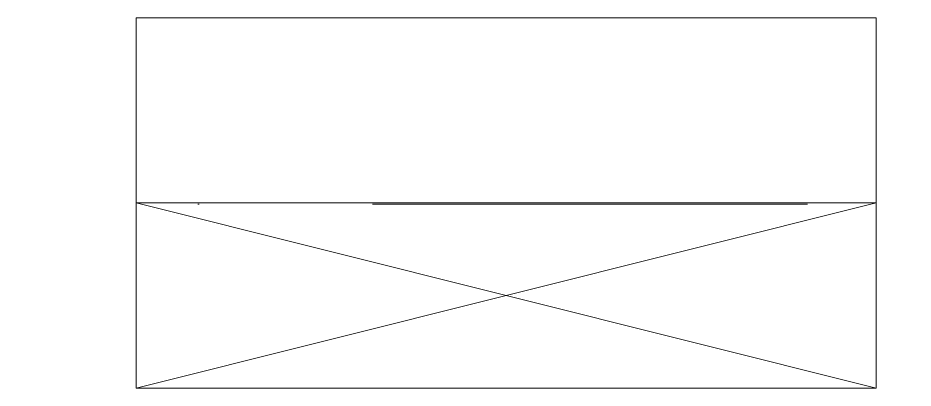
# Model space of a CAD drawing. Header units: millimetres. Extents: x -164867 to 807677, y -316775 to 513985.
# Drawn here: x 248420 to 249872, y 457665 to 458265 of the extents above; entities that cross this region are included whole.
import ezdxf

# ---------------------------------------------------------------- set-up
doc = ezdxf.new("R2010")
doc.units = ezdxf.units.MM
doc.linetypes.add('CENTER2', pattern=[28.575, 19.05, -3.175, 3.175, -3.175])
doc.linetypes.add('А_Штрихпунктирная', pattern=[1340.555525, 705.555534, -352.777767, 0, -282.222223])
doc.layers.add('00_asys', color=7, linetype='CENTER2', lineweight=13)
doc.layers.add('TECHNO', color=7, linetype='Continuous', lineweight=15)

# ---------------------------------------------------------------- blocks, each defined once
blk = doc.blocks.new('TECHNOLOGIJA Garmatnaya')
at = {"layer": 'TECHNO', "transparency": 33554687, "flags": 128}
blk.add_lwpolyline([(2773.4, 302), (2773.3, -298), (1573.3, -297.9), (1573.3, 302), (2773.4, 302)], dxfattribs=at)
at = {"layer": 'TECHNO', "transparency": 33554687}
blk.add_lwpolyline([(1573.4, -298), (2773.4, -297.9), (2773.4, 2.1), (1573.4, 2.1), (1573.4, -298), (2773.4, 2.1), (2773.4, -297.9), (1573.4, 2.1)], dxfattribs=at)
blk = doc.blocks.new('OSI Garmatnaya')
at = {"layer": '00_asys', "linetype": 'А_Штрихпунктирная', "transparency": 33554687}
blk.add_lwpolyline([(-6087.31, 0), (59815.7, 0)], dxfattribs=at)

msp = doc.modelspace()

# ---------------------------------------------------------------- block references
at = {"layer": 'TECHNO', "transparency": 33554687}
msp.add_blockref('TECHNOLOGIJA Garmatnaya', (247038.21, 457962.73), dxfattribs=at)

# ---------------------------------------------------------------- next in the draw order: block references
at = {"layer": '00_asys', "linetype": 'CENTER2', "lineweight": 25, "ltscale": 200, "transparency": 33554687}
msp.add_blockref('OSI Garmatnaya', (247038.21, 457962.73), dxfattribs=at)

doc.saveas('drawing.dxf')
